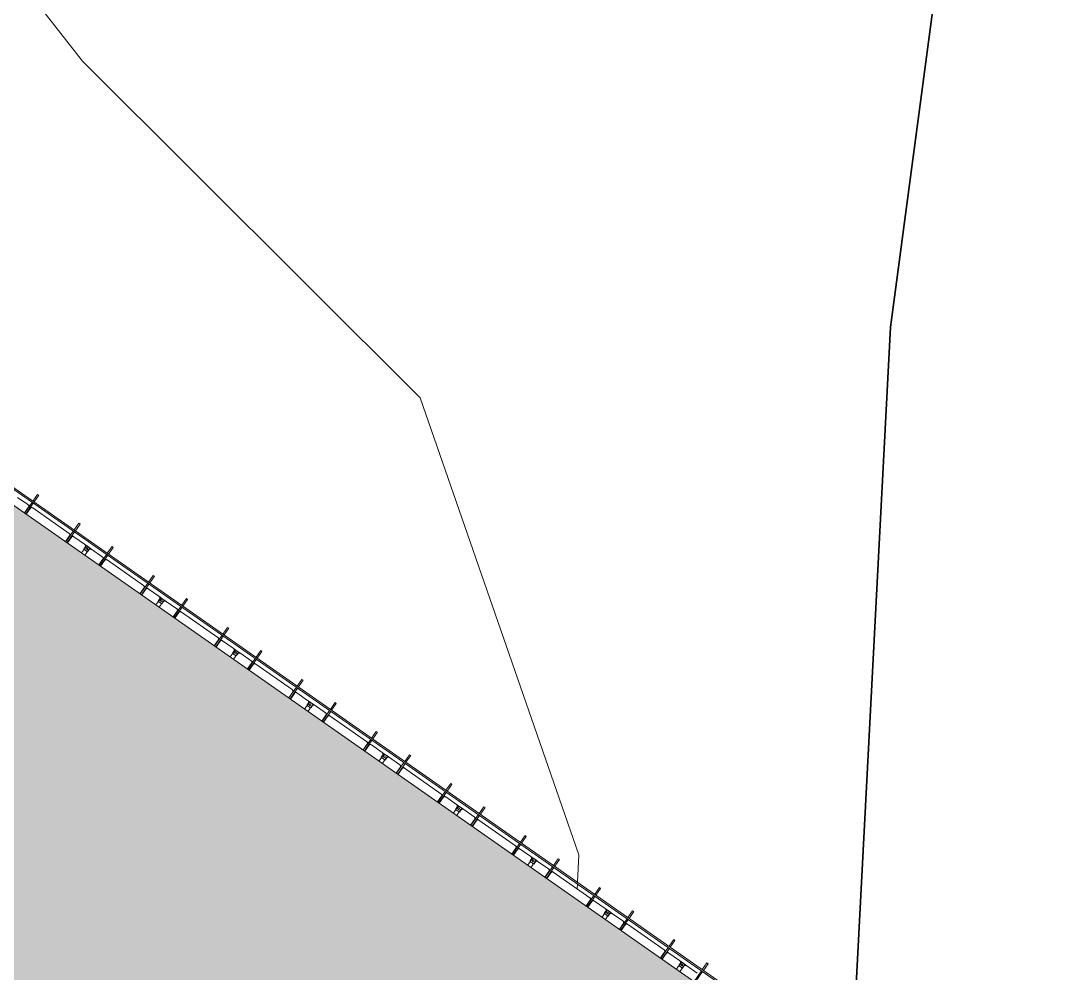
# Model space of a CAD drawing. Header units: millimetres. Extents: x -861324 to 439029, y -308065 to 694685.
# Drawn here: x -318361 to -289359, y 170878 to 197215 of the extents above; entities that cross this region are included whole.
import ezdxf

# ---------------------------------------------------------------- set-up
doc = ezdxf.new("R2010")
doc.units = ezdxf.units.MM
for name, color, linetype, lineweight in [('A-DETL-GENF', 92, 'Continuous', 9), ('A-DETL-THIN', 151, 'Continuous', 9), ('A-GENM', 13, 'Continuous', 9), ('C-TOPO-MAJR', 7, 'Continuous', 35), ('C-TOPO-MINR', 7, 'Continuous', 9), ('S-BEAM', 12, 'Continuous', 9)]:
    doc.layers.add(name, color=color, linetype=linetype, lineweight=lineweight)

# ---------------------------------------------------------------- blocks, each defined once
blk = doc.blocks.new('Dầm C52 - Dầm C52-19794-BỐ TRÍ BÈ PIN HỒ BẢN MÒNG')
at = {"layer": 'S-BEAM', "color": 7}
for p, q in [((38987, 20), (39347, 20)), ((39387, 20), (39613, 20)), ((39613, 20), (39613, -20)), ((39347, -20), (38987, -20)), ((39613, -20), (39387, -20))]:
    blk.add_line(p, q, dxfattribs=at)
blk = doc.blocks.new('Dầm C52 - Dầm C52-V187-BỐ TRÍ BÈ PIN HỒ BẢN MÒNG')
at = {"layer": 'S-BEAM', "color": 7}
for p, q in [((38987, 20), (39347, 20)), ((39387, 20), (39613, 20)), ((39613, 20), (39613, -20)), ((39347, -20), (38987, -20)), ((39613, -20), (39387, -20))]:
    blk.add_line(p, q, dxfattribs=at)
blk = doc.blocks.new('Dầm C52 - Dầm C52-V188-BỐ TRÍ BÈ PIN HỒ BẢN MÒNG')
at = {"layer": 'S-BEAM', "color": 7}
for p, q in [((38987, 20), (39347, 20)), ((39387, 20), (39613, 20)), ((39613, 20), (39613, -20)), ((39347, -20), (38987, -20)), ((39613, -20), (39387, -20))]:
    blk.add_line(p, q, dxfattribs=at)
blk = doc.blocks.new('Dầm C52 - Dầm C52-V189-BỐ TRÍ BÈ PIN HỒ BẢN MÒNG')
at = {"layer": 'S-BEAM', "color": 7}
for p, q in [((38987, 20), (39347, 20)), ((39387, 20), (39613, 20)), ((39613, 20), (39613, -20)), ((39347, -20), (38987, -20)), ((39613, -20), (39387, -20))]:
    blk.add_line(p, q, dxfattribs=at)
blk = doc.blocks.new('Dai phao do pin - DẢI PHAO ĐỠ PIN-V209-BỐ TRÍ BÈ PIN HỒ BẢN MÒNG')
at = {"layer": 'A-GENM', "color": 7}
for p, q in [((11770, 242), (11420, 242)), ((11770, 242), (11829, 242)), ((11820, 0), (11820, 192)), ((11869, 242), (11930, 242)), ((11880, 192), (11880, 0)), ((13160, 242), (11930, 242)), ((13160, 242), (13219, 242)), ((13210, 0), (13210, 192)), ((13259, 242), (13320, 242)), ((13270, 192), (13270, 0)), ((13680, 242), (13320, 242)), ((13740, 118), (13740, 182)), ((13832, 118), (13740, 118)), ((13748, 88), (13748, 0)), ((13870, 118), (13778, 118)), ((13862, 0), (13862, 88)), ((13870, 182), (13870, 118)), ((14280, 242), (13930, 242)), ((14280, 242), (14339, 242)), ((14330, 0), (14330, 192)), ((14379, 242), (14440, 242)), ((14390, 192), (14390, 0)), ((15670, 242), (14440, 242)), ((15670, 242), (15729, 242)), ((15720, 0), (15720, 192)), ((15769, 242), (15830, 242)), ((15780, 192), (15780, 0)), ((16190, 242), (15830, 242)), ((16250, 118), (16250, 182)), ((16342, 118), (16250, 118)), ((16258, 88), (16258, 0)), ((16380, 118), (16288, 118)), ((16372, 0), (16372, 88)), ((16380, 182), (16380, 118)), ((16790, 242), (16440, 242)), ((16790, 242), (16849, 242)), ((16840, 0), (16840, 192)), ((16889, 242), (16950, 242)), ((16900, 192), (16900, 0)), ((18180, 242), (16950, 242)), ((18180, 242), (18239, 242)), ((18230, 0), (18230, 192)), ((18279, 242), (18340, 242)), ((18290, 192), (18290, 0)), ((18700, 242), (18340, 242)), ((18760, 118), (18760, 182)), ((18852, 118), (18760, 118)), ((18768, 88), (18768, 0)), ((18890, 118), (18798, 118)), ((18882, 0), (18882, 88)), ((18890, 182), (18890, 118)), ((19300, 242), (18950, 242)), ((19300, 242), (19359, 242)), ((19350, 0), (19350, 192)), ((19399, 242), (19460, 242)), ((19410, 192), (19410, 0)), ((20690, 242), (19460, 242)), ((20690, 242), (20749, 242)), ((20740, 0), (20740, 192)), ((20789, 242), (20850, 242)), ((20800, 192), (20800, 0)), ((21210, 242), (20850, 242)), ((21270, 118), (21270, 182)), ((21362, 118), (21270, 118)), ((21278, 88), (21278, 0)), ((21400, 118), (21308, 118)), ((21392, 0), (21392, 88)), ((21400, 182), (21400, 118)), ((21810, 242), (21460, 242)), ((21810, 242), (21869, 242)), ((21860, 0), (21860, 192)), ((21909, 242), (21970, 242)), ((21920, 192), (21920, 0)), ((23200, 242), (21970, 242)), ((23200, 242), (23259, 242)), ((23250, 0), (23250, 192)), ((23299, 242), (23360, 242)), ((23310, 192), (23310, 0)), ((23720, 242), (23360, 242)), ((23780, 118), (23780, 182)), ((23872, 118), (23780, 118)), ((23788, 88), (23788, 0)), ((23910, 118), (23818, 118)), ((23902, 0), (23902, 88)), ((23910, 182), (23910, 118)), ((24320, 242), (23970, 242)), ((24320, 242), (24379, 242)), ((24370, 0), (24370, 192)), ((24419, 242), (24480, 242)), ((24430, 192), (24430, 0)), ((25710, 242), (24480, 242)), ((25710, 242), (25769, 242)), ((25760, 0), (25760, 192)), ((25809, 242), (25870, 242)), ((25820, 192), (25820, 0)), ((26230, 242), (25870, 242)), ((26290, 118), (26290, 182)), ((26382, 118), (26290, 118)), ((26298, 88), (26298, 0)), ((26420, 118), (26328, 118)), ((26412, 0), (26412, 88)), ((26420, 182), (26420, 118)), ((26830, 242), (26480, 242)), ((26830, 242), (26889, 242)), ((26880, 0), (26880, 192)), ((26929, 242), (26990, 242)), ((26940, 192), (26940, 0)), ((28220, 242), (26990, 242)), ((28220, 242), (28279, 242)), ((28270, 0), (28270, 192)), ((28319, 242), (28380, 242)), ((28330, 192), (28330, 0)), ((28740, 242), (28380, 242)), ((28800, 118), (28800, 182)), ((28892, 118), (28800, 118)), ((28808, 88), (28808, 0)), ((28930, 118), (28838, 118)), ((28922, 0), (28922, 88)), ((28930, 182), (28930, 118)), ((29340, 242), (28990, 242)), ((29340, 242), (29399, 242)), ((29390, 0), (29390, 192)), ((29439, 242), (29500, 242)), ((29450, 192), (29450, 0)), ((30730, 242), (29500, 242)), ((30730, 242), (30789, 242)), ((30780, 0), (30780, 192)), ((30829, 242), (30890, 242)), ((30840, 192), (30840, 0)), ((31250, 242), (30890, 242)), ((31310, 118), (31310, 182)), ((31402, 118), (31310, 118)), ((31318, 88), (31318, 0)), ((31440, 118), (31348, 118)), ((31432, 0), (31432, 88)), ((31440, 182), (31440, 118)), ((31850, 242), (31500, 242)), ((31850, 242), (31909, 242)), ((31900, 0), (31900, 192)), ((31949, 242), (32010, 242)), ((31960, 192), (31960, 0)), ((33240, 242), (32010, 242)), ((33240, 242), (33283, 242)), ((33290, 0), (33290, 192)), ((33339, 242), (33400, 242)), ((33350, 192), (33350, 0)), ((33760, 242), (33400, 242)), ((33820, 118), (33820, 182)), ((33912, 118), (33820, 118)), ((33828, 88), (33828, 0)), ((33950, 118), (33858, 118)), ((33942, 0), (33942, 88)), ((33950, 182), (33950, 118)), ((34360, 242), (34010, 242))]:
    blk.add_line(p, q, dxfattribs=at)
at = {"layer": 'A-GENM', "color": 9}
for p, q in [((11770, 242), (11829, 242)), ((11869, 242), (11930, 242)), ((13160, 242), (13219, 242)), ((13259, 242), (13320, 242)), ((13680, 242), (13862, 242)), ((13862, 242), (13680, 242)), ((13740, 182), (13740, 118)), ((13740, 118), (13740, 182)), ((13740, 182), (13740, 118)), ((13740, 118), (13832, 118)), ((13832, 118), (13740, 118)), ((13740, 118), (13832, 118)), ((13748, 242), (13930, 242)), ((13748, 116), (13748, 242)), ((13748, 242), (13748, 116)), ((13930, 242), (13748, 242)), ((13778, 118), (13870, 118)), ((13870, 118), (13778, 118)), ((13778, 118), (13870, 118)), ((13862, 242), (13862, 116)), ((13862, 116), (13862, 242)), ((13870, 118), (13870, 182)), ((13870, 182), (13870, 118)), ((13870, 118), (13870, 182)), ((14280, 242), (14339, 242)), ((14379, 242), (14440, 242)), ((15670, 242), (15729, 242)), ((15769, 242), (15830, 242)), ((16190, 242), (16372, 242)), ((16372, 242), (16190, 242)), ((16250, 182), (16250, 118)), ((16250, 118), (16250, 182)), ((16250, 182), (16250, 118)), ((16250, 118), (16342, 118)), ((16342, 118), (16250, 118)), ((16250, 118), (16342, 118)), ((16258, 242), (16440, 242)), ((16258, 116), (16258, 242)), ((16258, 242), (16258, 116)), ((16440, 242), (16258, 242)), ((16288, 118), (16380, 118)), ((16380, 118), (16288, 118)), ((16288, 118), (16380, 118)), ((16372, 242), (16372, 116)), ((16372, 116), (16372, 242)), ((16380, 118), (16380, 182)), ((16380, 182), (16380, 118)), ((16380, 118), (16380, 182)), ((16790, 242), (16849, 242)), ((16889, 242), (16950, 242)), ((18180, 242), (18239, 242)), ((18279, 242), (18340, 242)), ((18700, 242), (18882, 242)), ((18882, 242), (18700, 242)), ((18760, 182), (18760, 118)), ((18760, 118), (18760, 182)), ((18760, 182), (18760, 118)), ((18760, 118), (18852, 118)), ((18852, 118), (18760, 118)), ((18760, 118), (18852, 118)), ((18768, 242), (18950, 242)), ((18768, 116), (18768, 242)), ((18768, 242), (18768, 116)), ((18950, 242), (18768, 242)), ((18798, 118), (18890, 118)), ((18890, 118), (18798, 118)), ((18798, 118), (18890, 118)), ((18882, 242), (18882, 116)), ((18882, 116), (18882, 242)), ((18890, 118), (18890, 182)), ((18890, 182), (18890, 118)), ((18890, 118), (18890, 182)), ((19300, 242), (19359, 242)), ((19399, 242), (19460, 242)), ((20690, 242), (20749, 242)), ((20789, 242), (20850, 242)), ((21210, 242), (21392, 242)), ((21392, 242), (21210, 242)), ((21270, 182), (21270, 118)), ((21270, 118), (21270, 182)), ((21270, 182), (21270, 118)), ((21270, 118), (21362, 118)), ((21362, 118), (21270, 118)), ((21270, 118), (21362, 118)), ((21278, 242), (21460, 242)), ((21278, 116), (21278, 242)), ((21278, 242), (21278, 116)), ((21460, 242), (21278, 242)), ((21308, 118), (21400, 118)), ((21400, 118), (21308, 118)), ((21308, 118), (21400, 118)), ((21392, 242), (21392, 116)), ((21392, 116), (21392, 242)), ((21400, 118), (21400, 182)), ((21400, 182), (21400, 118)), ((21400, 118), (21400, 182)), ((21810, 242), (21869, 242)), ((21909, 242), (21970, 242)), ((23200, 242), (23259, 242)), ((23299, 242), (23360, 242)), ((23720, 242), (23902, 242)), ((23902, 242), (23720, 242)), ((23780, 182), (23780, 118)), ((23780, 118), (23780, 182)), ((23780, 182), (23780, 118)), ((23780, 118), (23872, 118)), ((23872, 118), (23780, 118)), ((23780, 118), (23872, 118)), ((23788, 242), (23970, 242)), ((23788, 116), (23788, 242)), ((23788, 242), (23788, 116)), ((23970, 242), (23788, 242)), ((23818, 118), (23910, 118)), ((23910, 118), (23818, 118)), ((23818, 118), (23910, 118)), ((23902, 242), (23902, 116)), ((23902, 116), (23902, 242)), ((23910, 118), (23910, 182)), ((23910, 182), (23910, 118)), ((23910, 118), (23910, 182)), ((24320, 242), (24379, 242)), ((24419, 242), (24480, 242)), ((25710, 242), (25769, 242)), ((25809, 242), (25870, 242)), ((26230, 242), (26412, 242)), ((26412, 242), (26230, 242)), ((26290, 182), (26290, 118)), ((26290, 118), (26290, 182)), ((26290, 182), (26290, 118)), ((26290, 118), (26382, 118)), ((26382, 118), (26290, 118)), ((26290, 118), (26382, 118)), ((26298, 242), (26480, 242)), ((26298, 116), (26298, 242)), ((26298, 242), (26298, 116)), ((26480, 242), (26298, 242)), ((26328, 118), (26420, 118)), ((26420, 118), (26328, 118)), ((26328, 118), (26420, 118)), ((26412, 242), (26412, 116)), ((26412, 116), (26412, 242)), ((26420, 118), (26420, 182)), ((26420, 182), (26420, 118)), ((26420, 118), (26420, 182)), ((26830, 242), (26889, 242)), ((26929, 242), (26990, 242)), ((28220, 242), (28279, 242)), ((28319, 242), (28380, 242)), ((28740, 242), (28922, 242)), ((28922, 242), (28740, 242)), ((28800, 182), (28800, 118)), ((28800, 118), (28800, 182)), ((28800, 182), (28800, 118)), ((28800, 118), (28892, 118)), ((28892, 118), (28800, 118)), ((28800, 118), (28892, 118)), ((28808, 242), (28990, 242)), ((28808, 116), (28808, 242)), ((28808, 242), (28808, 116)), ((28990, 242), (28808, 242)), ((28838, 118), (28930, 118)), ((28930, 118), (28838, 118)), ((28838, 118), (28930, 118)), ((28922, 242), (28922, 116)), ((28922, 116), (28922, 242)), ((28930, 118), (28930, 182)), ((28930, 182), (28930, 118)), ((28930, 118), (28930, 182)), ((29340, 242), (29399, 242)), ((29439, 242), (29500, 242)), ((30730, 242), (30789, 242)), ((30829, 242), (30890, 242)), ((31250, 242), (31432, 242)), ((31432, 242), (31250, 242)), ((31310, 182), (31310, 118)), ((31310, 118), (31310, 182)), ((31310, 182), (31310, 118)), ((31310, 118), (31402, 118)), ((31402, 118), (31310, 118)), ((31310, 118), (31402, 118)), ((31318, 242), (31500, 242)), ((31318, 116), (31318, 242)), ((31318, 242), (31318, 116)), ((31500, 242), (31318, 242)), ((31348, 118), (31440, 118)), ((31440, 118), (31348, 118)), ((31348, 118), (31440, 118)), ((31432, 242), (31432, 116)), ((31432, 116), (31432, 242)), ((31440, 118), (31440, 182)), ((31440, 182), (31440, 118)), ((31440, 118), (31440, 182)), ((31850, 242), (31909, 242)), ((31949, 242), (32010, 242)), ((33339, 242), (33400, 242)), ((33760, 242), (33942, 242)), ((33942, 242), (33760, 242)), ((33820, 182), (33820, 118)), ((33820, 118), (33820, 182)), ((33820, 182), (33820, 118)), ((33820, 118), (33912, 118)), ((33912, 118), (33820, 118)), ((33820, 118), (33912, 118)), ((33828, 242), (34010, 242)), ((33828, 116), (33828, 242)), ((33828, 242), (33828, 116)), ((34010, 242), (33828, 242)), ((33858, 118), (33950, 118)), ((33950, 118), (33858, 118)), ((33858, 118), (33950, 118)), ((33942, 242), (33942, 116)), ((33942, 116), (33942, 242)), ((33950, 118), (33950, 182)), ((33950, 182), (33950, 118)), ((33950, 118), (33950, 182))]:
    blk.add_line(p, q, dxfattribs=at)
at = {"layer": 'A-GENM', "color": 7}
for centre, radius, start, end in [((11770, 192), 50, 360, 90), ((11770, 192), 50, 360, 75), ((11930, 192), 50, 90, 180), ((11930, 192), 50, 90, 165), ((13160, 192), 50, 360, 90), ((13160, 192), 50, 360, 75), ((13320, 192), 50, 90, 180), ((13320, 192), 50, 90, 165), ((13680, 182), 60, 360, 90), ((13778, 88), 30, 90, 180), ((13832, 88), 30, 360, 90), ((13930, 182), 60, 90, 180), ((14280, 192), 50, 360, 90), ((14280, 192), 50, 360, 75), ((14440, 192), 50, 90, 180), ((14440, 192), 50, 90, 165), ((15670, 192), 50, 360, 90), ((15670, 192), 50, 360, 75), ((15830, 192), 50, 90, 180), ((15830, 192), 50, 90, 165), ((16190, 182), 60, 360, 90), ((16288, 88), 30, 90, 180), ((16342, 88), 30, 360, 90), ((16440, 182), 60, 90, 180), ((16790, 192), 50, 360, 90), ((16790, 192), 50, 360, 75), ((16950, 192), 50, 90, 180), ((16950, 192), 50, 90, 165), ((18180, 192), 50, 360, 90), ((18180, 192), 50, 360, 75), ((18340, 192), 50, 90, 180), ((18340, 192), 50, 90, 165), ((18700, 182), 60, 360, 90), ((18798, 88), 30, 90, 180), ((18852, 88), 30, 360, 90), ((18950, 182), 60, 90, 180), ((19300, 192), 50, 360, 90), ((19300, 192), 50, 360, 75), ((19460, 192), 50, 90, 180), ((19460, 192), 50, 90, 165), ((20690, 192), 50, 360, 90), ((20690, 192), 50, 360, 75), ((20850, 192), 50, 90, 180), ((20850, 192), 50, 90, 165), ((21210, 182), 60, 360, 90), ((21308, 88), 30, 90, 180), ((21362, 88), 30, 360, 90), ((21460, 182), 60, 90, 180), ((21810, 192), 50, 360, 90), ((21810, 192), 50, 360, 75), ((21970, 192), 50, 90, 180), ((21970, 192), 50, 90, 165), ((23200, 192), 50, 360, 90), ((23200, 192), 50, 360, 75), ((23360, 192), 50, 90, 180), ((23360, 192), 50, 90, 165), ((23720, 182), 60, 360, 90), ((23818, 88), 30, 90, 180), ((23872, 88), 30, 360, 90), ((23970, 182), 60, 90, 180), ((24320, 192), 50, 360, 90), ((24320, 192), 50, 360, 75), ((24480, 192), 50, 90, 180), ((24480, 192), 50, 90, 165), ((25710, 192), 50, 360, 90), ((25710, 192), 50, 360, 75), ((25870, 192), 50, 90, 180), ((25870, 192), 50, 90, 165), ((26230, 182), 60, 360, 90), ((26328, 88), 30, 90, 180), ((26382, 88), 30, 360, 90), ((26480, 182), 60, 90, 180), ((26830, 192), 50, 360, 90), ((26830, 192), 50, 360, 75), ((26990, 192), 50, 90, 180), ((26990, 192), 50, 90, 165), ((28220, 192), 50, 360, 90), ((28220, 192), 50, 360, 75), ((28380, 192), 50, 90, 180), ((28380, 192), 50, 90, 165), ((28740, 182), 60, 360, 90), ((28838, 88), 30, 90, 180), ((28892, 88), 30, 360, 90), ((28990, 182), 60, 90, 180), ((29340, 192), 50, 360, 90), ((29340, 192), 50, 360, 75), ((29500, 192), 50, 90, 180), ((29500, 192), 50, 90, 165), ((30730, 192), 50, 360, 90), ((30730, 192), 50, 360, 75), ((30890, 192), 50, 90, 180), ((30890, 192), 50, 90, 165), ((31250, 182), 60, 360, 90), ((31348, 88), 30, 90, 180), ((31402, 88), 30, 360, 90), ((31500, 182), 60, 90, 180), ((31850, 192), 50, 360, 90), ((31850, 192), 50, 360, 75), ((32010, 192), 50, 90, 180), ((32010, 192), 50, 90, 165), ((33240, 192), 50, 360, 90), ((33240, 192), 50, 360, 75), ((33400, 192), 50, 90, 180), ((33400, 192), 50, 90, 165), ((33760, 182), 60, 360, 90), ((33858, 88), 30, 90, 180), ((33912, 88), 30, 360, 90), ((34010, 182), 60, 90, 180)]:
    blk.add_arc(centre, radius, start, end, dxfattribs=at)
at = {"layer": 'A-GENM', "color": 9}
for centre, radius, start, end in [((13680, 182), 60, 0, 90), ((13680, 182), 60, 360, 90), ((13680, 182), 60, 360, 90), ((13799, 183), 25, 0, 180), ((13799, 183), 25, 360, 180), ((13799, 183), 25, 180, 0), ((13799, 183), 25, 180, 360), ((13801, 183), 25, 0, 180), ((13801, 183), 25, 0, 180), ((13801, 183), 25, 180, 0), ((13801, 183), 25, 180, 360), ((13930, 182), 60, 90, 180), ((13930, 182), 60, 90, 180), ((13930, 182), 60, 90, 180), ((16190, 182), 60, 0, 90), ((16190, 182), 60, 360, 90), ((16190, 182), 60, 360, 90), ((16309, 183), 25, 0, 180), ((16309, 183), 25, 360, 180), ((16309, 183), 25, 180, 0), ((16309, 183), 25, 180, 360), ((16311, 183), 25, 0, 180), ((16311, 183), 25, 0, 180), ((16311, 183), 25, 180, 0), ((16311, 183), 25, 180, 360), ((16440, 182), 60, 90, 180), ((16440, 182), 60, 90, 180), ((16440, 182), 60, 90, 180), ((18700, 182), 60, 0, 90), ((18700, 182), 60, 360, 90), ((18700, 182), 60, 0, 90), ((18819, 183), 25, 0, 180), ((18819, 183), 25, 360, 180), ((18819, 183), 25, 180, 0), ((18819, 183), 25, 180, 360), ((18821, 183), 25, 0, 180), ((18821, 183), 25, 0, 180), ((18821, 183), 25, 180, 0), ((18821, 183), 25, 180, 360), ((18950, 182), 60, 90, 180), ((18950, 182), 60, 90, 180), ((18950, 182), 60, 90, 180), ((21210, 182), 60, 0, 90), ((21210, 182), 60, 360, 90), ((21210, 182), 60, 0, 90), ((21329, 183), 25, 0, 180), ((21329, 183), 25, 360, 180), ((21329, 183), 25, 180, 0), ((21329, 183), 25, 180, 360), ((21331, 183), 25, 0, 180), ((21331, 183), 25, 0, 180), ((21331, 183), 25, 180, 0), ((21331, 183), 25, 180, 360), ((21460, 182), 60, 90, 180), ((21460, 182), 60, 90, 180), ((21460, 182), 60, 90, 180), ((23720, 182), 60, 0, 90), ((23720, 182), 60, 360, 90), ((23720, 182), 60, 0, 90), ((23839, 183), 25, 0, 180), ((23839, 183), 25, 360, 180), ((23839, 183), 25, 180, 0), ((23839, 183), 25, 180, 360), ((23841, 183), 25, 0, 180), ((23841, 183), 25, 0, 180), ((23841, 183), 25, 180, 0), ((23841, 183), 25, 180, 360), ((23970, 182), 60, 90, 180), ((23970, 182), 60, 90, 180), ((23970, 182), 60, 90, 180), ((26230, 182), 60, 0, 90), ((26230, 182), 60, 360, 90), ((26230, 182), 60, 0, 90), ((26349, 183), 25, 0, 180), ((26349, 183), 25, 0, 180), ((26349, 183), 25, 180, 0), ((26349, 183), 25, 180, 360), ((26351, 183), 25, 0, 180), ((26351, 183), 25, 0, 180), ((26351, 183), 25, 180, 0), ((26351, 183), 25, 180, 360), ((26480, 182), 60, 90, 180), ((26480, 182), 60, 90, 180), ((26480, 182), 60, 90, 180), ((28740, 182), 60, 0, 90), ((28740, 182), 60, 360, 90), ((28740, 182), 60, 0, 90), ((28859, 183), 25, 0, 180), ((28859, 183), 25, 360, 180), ((28859, 183), 25, 180, 0), ((28859, 183), 25, 180, 360), ((28861, 183), 25, 0, 180), ((28861, 183), 25, 0, 180), ((28861, 183), 25, 180, 0), ((28861, 183), 25, 180, 360), ((28990, 182), 60, 90, 180), ((28990, 182), 60, 90, 180), ((28990, 182), 60, 90, 180), ((31250, 182), 60, 0, 90), ((31250, 182), 60, 360, 90), ((31250, 182), 60, 0, 90), ((31369, 183), 25, 0, 180), ((31369, 183), 25, 360, 180), ((31369, 183), 25, 180, 0), ((31369, 183), 25, 180, 360), ((31371, 183), 25, 0, 180), ((31371, 183), 25, 0, 180), ((31371, 183), 25, 180, 0), ((31371, 183), 25, 180, 360), ((31500, 182), 60, 90, 180), ((31500, 182), 60, 90, 180), ((31500, 182), 60, 90, 180), ((33760, 182), 60, 0, 90), ((33760, 182), 60, 360, 90), ((33760, 182), 60, 0, 90), ((33879, 183), 25, 0, 180), ((33879, 183), 25, 360, 180), ((33879, 183), 25, 180, 0), ((33879, 183), 25, 180, 360), ((33881, 183), 25, 0, 180), ((33881, 183), 25, 0, 180), ((33881, 183), 25, 180, 0), ((33881, 183), 25, 180, 360), ((34010, 182), 60, 90, 180), ((34010, 182), 60, 90, 180), ((34010, 182), 60, 90, 180)]:
    blk.add_arc(centre, radius, start, end, dxfattribs=at)
blk = doc.blocks.new('Dầm C52 - Hộp 40x60-V214-BỐ TRÍ BÈ PIN HỒ BẢN MÒNG')
at = {"layer": 'S-BEAM', "color": 7}
for p, q in [((-145891, 20), (145891, 20)), ((145891, -20), (-145891, -20))]:
    blk.add_line(p, q, dxfattribs=at)
blk = doc.blocks.new('HOBANMONG_BEPIN 6_rvt-1-BỐ TRÍ BÈ PIN HỒ BẢN MÒNG')
at = {"layer": 'A-GENM', "lineweight": 9, "rotation": 324.9999999999996}
blk.add_blockref('Dai phao do pin - DẢI PHAO ĐỠ PIN-V209-BỐ TRÍ BÈ PIN HỒ BẢN MÒNG', (-327949, 190388), dxfattribs=at)
at = {"layer": 'S-BEAM', "lineweight": 9}
for name, p, rotation in [('Dầm C52 - Hộp 40x60-V214-BỐ TRÍ BÈ PIN HỒ BẢN MÒNG', (-329777, 192132), 324.9999999999993), ('Dầm C52 - Dầm C52-19794-BỐ TRÍ BÈ PIN HỒ BẢN MÒNG', (-340605, 151656), 54.99999999999903), ('Dầm C52 - Dầm C52-19794-BỐ TRÍ BÈ PIN HỒ BẢN MÒNG', (-339466, 150859), 54.99999999999903), ('Dầm C52 - Dầm C52-19794-BỐ TRÍ BÈ PIN HỒ BẢN MÒNG', (-338549, 150216), 54.99999999999903), ('Dầm C52 - Dầm C52-19794-BỐ TRÍ BÈ PIN HỒ BẢN MÒNG', (-337410, 149419), 54.99999999999903), ('Dầm C52 - Dầm C52-19794-BỐ TRÍ BÈ PIN HỒ BẢN MÒNG', (-336493, 148777), 54.99999999999903), ('Dầm C52 - Dầm C52-V187-BỐ TRÍ BÈ PIN HỒ BẢN MÒNG', (-335354, 147979), 54.99999999999903), ('Dầm C52 - Dầm C52-19794-BỐ TRÍ BÈ PIN HỒ BẢN MÒNG', (-334437, 147337), 54.99999999999903), ('Dầm C52 - Dầm C52-19794-BỐ TRÍ BÈ PIN HỒ BẢN MÒNG', (-333298, 146540), 54.99999999999903), ('Dầm C52 - Dầm C52-19794-BỐ TRÍ BÈ PIN HỒ BẢN MÒNG', (-332381, 145897), 54.99999999999903), ('Dầm C52 - Dầm C52-19794-BỐ TRÍ BÈ PIN HỒ BẢN MÒNG', (-331242, 145100), 54.99999999999903), ('Dầm C52 - Dầm C52-19794-BỐ TRÍ BÈ PIN HỒ BẢN MÒNG', (-330325, 144457), 54.99999999999903), ('Dầm C52 - Dầm C52-V188-BỐ TRÍ BÈ PIN HỒ BẢN MÒNG', (-329186, 143660), 54.99999999999903), ('Dầm C52 - Dầm C52-V189-BỐ TRÍ BÈ PIN HỒ BẢN MÒNG', (-328269, 143018), 54.99999999999903), ('Dầm C52 - Dầm C52-19794-BỐ TRÍ BÈ PIN HỒ BẢN MÒNG', (-327130, 142221), 54.99999999999903), ('Dầm C52 - Dầm C52-19794-BỐ TRÍ BÈ PIN HỒ BẢN MÒNG', (-326212, 141578), 54.99999999999903), ('Dầm C52 - Dầm C52-19794-BỐ TRÍ BÈ PIN HỒ BẢN MÒNG', (-325074, 140781), 54.99999999999903), ('Dầm C52 - Dầm C52-19794-BỐ TRÍ BÈ PIN HỒ BẢN MÒNG', (-324156, 140138), 54.99999999999903), ('Dầm C52 - Dầm C52-19794-BỐ TRÍ BÈ PIN HỒ BẢN MÒNG', (-323018, 139341), 54.99999999999903), ('Dầm C52 - Dầm C52-19794-BỐ TRÍ BÈ PIN HỒ BẢN MÒNG', (-322100, 138699), 54.99999999999903)]:
    blk.add_blockref(name, p, dxfattribs=dict(at, rotation=rotation))

msp = doc.modelspace()

# ---------------------------------------------------------------- hatches: boundary and pattern name
at = {"layer": 'A-DETL-GENF'}
msp.add_hatch(color=8, dxfattribs=at).paths.add_polyline_path([(-248957, 54506), (-211101, 108570), (-448889, 275071), (-493590, 211231), (-314845, 86073), (-308000, 95848), (-250260, 55418)])

# ---------------------------------------------------------------- linework, layer by layer
at = {"layer": 'A-DETL-THIN'}
msp.add_line((-211101, 108570), (-448889, 275071), dxfattribs=at)
at = {"layer": 'C-TOPO-MAJR'}
for p, q in [((-294325, 188745), (-291960, 206480)), ((-295398, 168116), (-294325, 188745))]:
    msp.add_line(p, q, dxfattribs=at)
at = {"layer": 'C-TOPO-MINR'}
for p, q in [((-316661, 196100), (-329005, 211913)), ((-307322, 186793), (-316661, 196100)), ((-302935, 174144), (-307322, 186793)), ((-302974, 173389), (-302935, 174144)), ((-302984, 173202), (-302976, 173342))]:
    msp.add_line(p, q, dxfattribs=at)

# ---------------------------------------------------------------- block references
at = {"lineweight": 5}
msp.add_blockref('HOBANMONG_BEPIN 6_rvt-1-BỐ TRÍ BÈ PIN HỒ BẢN MÒNG', (0, 0), dxfattribs=at)

doc.saveas('drawing.dxf')
